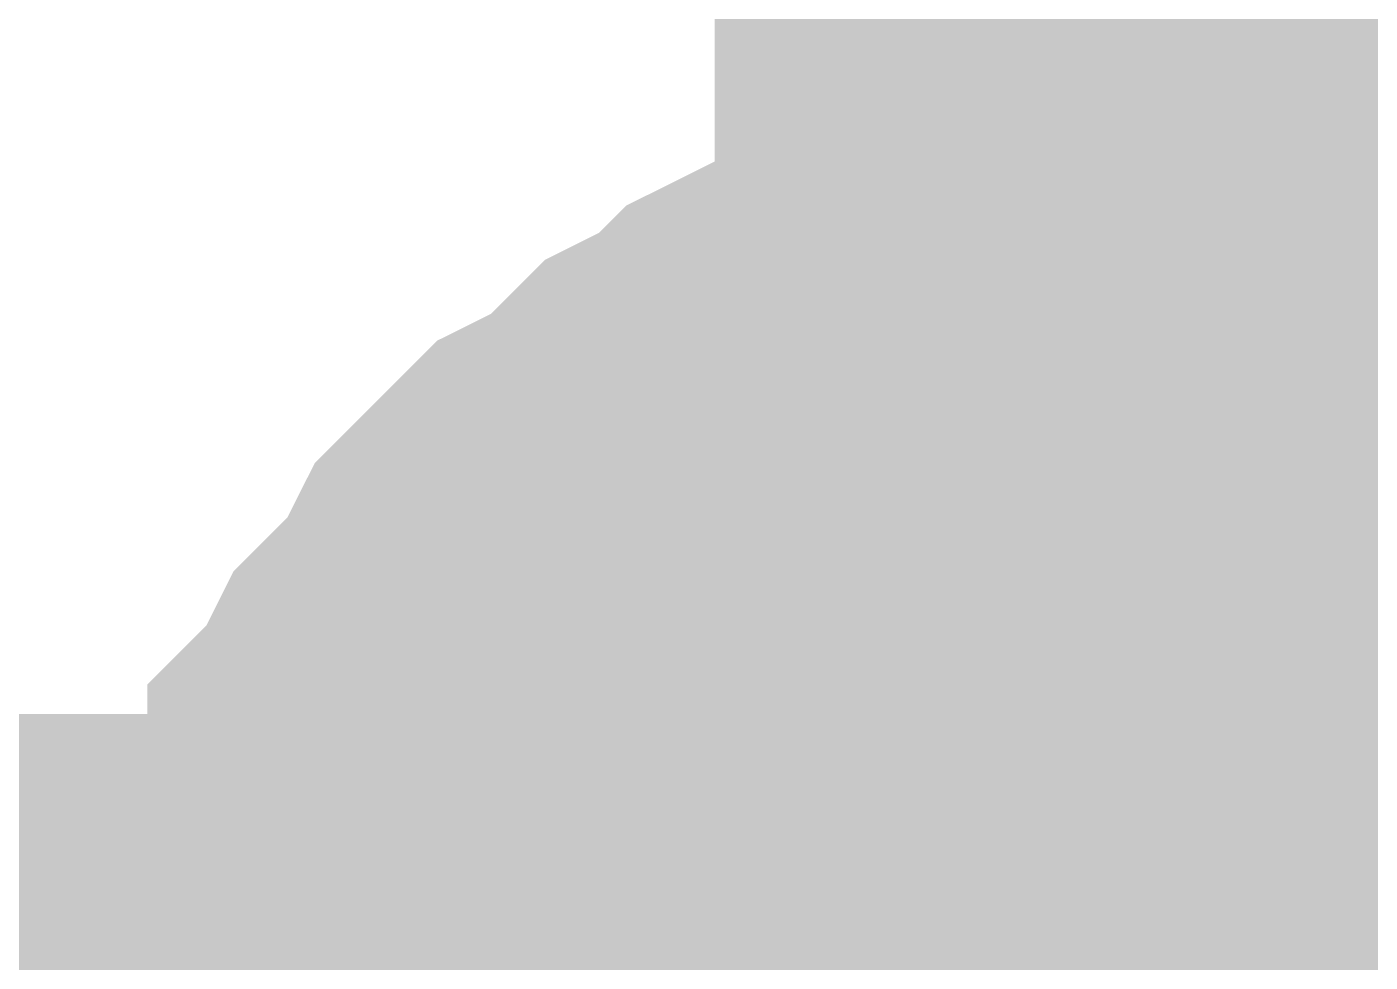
# Model space of a CAD drawing. Header units: inches. Extents: x 0 to 841, y 0 to 594.
# Drawn here: x 516.549 to 517.665, y 402.659 to 403.436 of the extents above; entities that cross this region are included whole.
import ezdxf

# ---------------------------------------------------------------- set-up
doc = ezdxf.new("R2010")
doc.units = ezdxf.units.IN
doc.layers.add('Sheet', color=255, linetype='Continuous')

msp = doc.modelspace()

# ---------------------------------------------------------------- linework, layer by layer
at = {"layer": 'Sheet'}
for points in [[(505.0087, 417.4934, 0.7493, 0.7493, 0), (517.4953, 417.4934, 0.7493, 0.7493, 0), (517.4953, 402.4907, 0.7493, 0.7493, 0)], [(516.7317, 402.4907, 0.2997, 0.2997, 0), (516.7317, 402.5356, 0.2997, 0.2997, 0), (516.7317, 402.5805, 0.2997, 0.2997, 0), (516.7317, 402.603, 0.2997, 0.2997, 0), (516.7542, 402.6479, 0.2997, 0.2997, 0), (516.7542, 402.6928, 0.2997, 0.2997, 0), (516.7766, 402.7153, 0.2997, 0.2997, 0), (516.7766, 402.7602, 0.2997, 0.2997, 0), (516.7991, 402.7827, 0.2997, 0.2997, 0), (516.7991, 402.8276, 0.2997, 0.2997, 0), (516.8215, 402.85, 0.2997, 0.2997, 0), (516.844, 402.895, 0.2997, 0.2997, 0), (516.8665, 402.9174, 0.2997, 0.2997, 0), (516.8889, 402.9399, 0.2997, 0.2997, 0), (516.9114, 402.9848, 0.2997, 0.2997, 0), (516.9338, 403.0073, 0.2997, 0.2997, 0), (516.9563, 403.0297, 0.2997, 0.2997, 0), (516.9787, 403.0522, 0.2997, 0.2997, 0), (517.0237, 403.0746, 0.2997, 0.2997, 0), (517.0461, 403.0971, 0.2997, 0.2997, 0), (517.0686, 403.1196, 0.2997, 0.2997, 0), (517.1135, 403.142, 0.2997, 0.2997, 0), (517.1359, 403.1645, 0.2997, 0.2997, 0), (517.1809, 403.1869, 0.2997, 0.2997, 0), (517.2033, 403.1869, 0.2997, 0.2997, 0), (517.2482, 403.2094, 0.2997, 0.2997, 0), (517.2707, 403.2094, 0.2997, 0.2997, 0), (517.3156, 403.2319, 0.2997, 0.2997, 0), (517.3381, 403.2319, 0.2997, 0.2997, 0), (517.383, 403.2543, 0.2997, 0.2997, 0), (517.4279, 403.2543, 0.2997, 0.2997, 0), (517.4504, 403.2543, 0.2997, 0.2997, 0), (517.4953, 403.2543, 0.2997, 0.2997, 0)], [(516.7317, 402.4907, 0.2997, 0.2997, 0), (516.7317, 402.5356, 0.2997, 0.2997, 0), (516.7317, 402.5805, 0.2997, 0.2997, 0), (516.7317, 402.603, 0.2997, 0.2997, 0), (516.7542, 402.6479, 0.2997, 0.2997, 0), (516.7542, 402.6928, 0.2997, 0.2997, 0), (516.7766, 402.7153, 0.2997, 0.2997, 0), (516.7766, 402.7602, 0.2997, 0.2997, 0), (516.7991, 402.7827, 0.2997, 0.2997, 0), (516.7991, 402.8276, 0.2997, 0.2997, 0), (516.8215, 402.85, 0.2997, 0.2997, 0), (516.844, 402.895, 0.2997, 0.2997, 0), (516.8665, 402.9174, 0.2997, 0.2997, 0), (516.8889, 402.9399, 0.2997, 0.2997, 0), (516.9114, 402.9848, 0.2997, 0.2997, 0), (516.9338, 403.0073, 0.2997, 0.2997, 0), (516.9563, 403.0297, 0.2997, 0.2997, 0), (516.9787, 403.0522, 0.2997, 0.2997, 0), (517.0237, 403.0746, 0.2997, 0.2997, 0), (517.0461, 403.0971, 0.2997, 0.2997, 0), (517.0686, 403.1196, 0.2997, 0.2997, 0), (517.1135, 403.142, 0.2997, 0.2997, 0), (517.1359, 403.1645, 0.2997, 0.2997, 0), (517.1809, 403.1869, 0.2997, 0.2997, 0), (517.2033, 403.1869, 0.2997, 0.2997, 0), (517.2482, 403.2094, 0.2997, 0.2997, 0), (517.2707, 403.2094, 0.2997, 0.2997, 0), (517.3156, 403.2319, 0.2997, 0.2997, 0), (517.3381, 403.2319, 0.2997, 0.2997, 0), (517.383, 403.2543, 0.2997, 0.2997, 0), (517.4279, 403.2543, 0.2997, 0.2997, 0), (517.4504, 403.2543, 0.2997, 0.2997, 0), (517.4953, 403.2543, 0.2997, 0.2997, 0)], [(516.7317, 402.4907, 0.2997, 0.2997, 0), (516.7317, 402.5356, 0.2997, 0.2997, 0), (516.7317, 402.5805, 0.2997, 0.2997, 0), (516.7317, 402.603, 0.2997, 0.2997, 0), (516.7542, 402.6479, 0.2997, 0.2997, 0), (516.7542, 402.6928, 0.2997, 0.2997, 0), (516.7766, 402.7153, 0.2997, 0.2997, 0), (516.7766, 402.7602, 0.2997, 0.2997, 0), (516.7991, 402.7827, 0.2997, 0.2997, 0), (516.7991, 402.8276, 0.2997, 0.2997, 0), (516.8215, 402.85, 0.2997, 0.2997, 0), (516.844, 402.895, 0.2997, 0.2997, 0), (516.8665, 402.9174, 0.2997, 0.2997, 0), (516.8889, 402.9399, 0.2997, 0.2997, 0), (516.9114, 402.9848, 0.2997, 0.2997, 0), (516.9338, 403.0073, 0.2997, 0.2997, 0), (516.9563, 403.0297, 0.2997, 0.2997, 0), (516.9787, 403.0522, 0.2997, 0.2997, 0), (517.0237, 403.0746, 0.2997, 0.2997, 0), (517.0461, 403.0971, 0.2997, 0.2997, 0), (517.0686, 403.1196, 0.2997, 0.2997, 0), (517.1135, 403.142, 0.2997, 0.2997, 0), (517.1359, 403.1645, 0.2997, 0.2997, 0), (517.1809, 403.1869, 0.2997, 0.2997, 0), (517.2033, 403.1869, 0.2997, 0.2997, 0), (517.2482, 403.2094, 0.2997, 0.2997, 0), (517.2707, 403.2094, 0.2997, 0.2997, 0), (517.3156, 403.2319, 0.2997, 0.2997, 0), (517.3381, 403.2319, 0.2997, 0.2997, 0), (517.383, 403.2543, 0.2997, 0.2997, 0), (517.4279, 403.2543, 0.2997, 0.2997, 0), (517.4504, 403.2543, 0.2997, 0.2997, 0), (517.4953, 403.2543, 0.2997, 0.2997, 0)], [(516.7317, 402.4907, 0.2997, 0.2997, 0), (516.7317, 402.5356, 0.2997, 0.2997, 0), (516.7317, 402.5805, 0.2997, 0.2997, 0), (516.7317, 402.603, 0.2997, 0.2997, 0), (516.7542, 402.6479, 0.2997, 0.2997, 0), (516.7542, 402.6928, 0.2997, 0.2997, 0), (516.7766, 402.7153, 0.2997, 0.2997, 0), (516.7766, 402.7602, 0.2997, 0.2997, 0), (516.7991, 402.7827, 0.2997, 0.2997, 0), (516.7991, 402.8276, 0.2997, 0.2997, 0), (516.8215, 402.85, 0.2997, 0.2997, 0), (516.844, 402.895, 0.2997, 0.2997, 0), (516.8665, 402.9174, 0.2997, 0.2997, 0), (516.8889, 402.9399, 0.2997, 0.2997, 0), (516.9114, 402.9848, 0.2997, 0.2997, 0), (516.9338, 403.0073, 0.2997, 0.2997, 0), (516.9563, 403.0297, 0.2997, 0.2997, 0), (516.9787, 403.0522, 0.2997, 0.2997, 0), (517.0237, 403.0746, 0.2997, 0.2997, 0), (517.0461, 403.0971, 0.2997, 0.2997, 0), (517.0686, 403.1196, 0.2997, 0.2997, 0), (517.1135, 403.142, 0.2997, 0.2997, 0), (517.1359, 403.1645, 0.2997, 0.2997, 0), (517.1809, 403.1869, 0.2997, 0.2997, 0), (517.2033, 403.1869, 0.2997, 0.2997, 0), (517.2482, 403.2094, 0.2997, 0.2997, 0), (517.2707, 403.2094, 0.2997, 0.2997, 0), (517.3156, 403.2319, 0.2997, 0.2997, 0), (517.3381, 403.2319, 0.2997, 0.2997, 0), (517.383, 403.2543, 0.2997, 0.2997, 0), (517.4279, 403.2543, 0.2997, 0.2997, 0), (517.4504, 403.2543, 0.2997, 0.2997, 0), (517.4953, 403.2543, 0.2997, 0.2997, 0)], [(517.4953, 403.2543, 0.2997, 0.2997, 0), (517.4953, 403.2543, 0.2997, 0.2997, 0)], [(517.4953, 403.2543, 0.2997, 0.2997, 0), (517.5402, 403.2543, 0.2997, 0.2997, 0), (517.5851, 403.2543, 0.2997, 0.2997, 0), (517.6076, 403.2543, 0.2997, 0.2997, 0), (517.6525, 403.2319, 0.2997, 0.2997, 0), (517.6974, 403.2319, 0.2997, 0.2997, 0), (517.7199, 403.2094, 0.2997, 0.2997, 0), (517.7648, 403.2094, 0.2997, 0.2997, 0), (517.7872, 403.1869, 0.2997, 0.2997, 0), (517.8321, 403.1869, 0.2997, 0.2997, 0)], [(517.4953, 403.2543, 0.2997, 0.2997, 0), (517.4953, 403.2543, 0.2997, 0.2997, 0)], [(517.4953, 403.2543, 0.2997, 0.2997, 0), (517.5402, 403.2543, 0.2997, 0.2997, 0), (517.5851, 403.2543, 0.2997, 0.2997, 0), (517.6076, 403.2543, 0.2997, 0.2997, 0), (517.6525, 403.2319, 0.2997, 0.2997, 0), (517.6974, 403.2319, 0.2997, 0.2997, 0), (517.7199, 403.2094, 0.2997, 0.2997, 0), (517.7648, 403.2094, 0.2997, 0.2997, 0), (517.7872, 403.1869, 0.2997, 0.2997, 0), (517.8321, 403.1869, 0.2997, 0.2997, 0)], [(517.4953, 403.2543, 0.2997, 0.2997, 0), (517.4953, 403.2543, 0.2997, 0.2997, 0)], [(517.4953, 403.2543, 0.2997, 0.2997, 0), (517.5402, 403.2543, 0.2997, 0.2997, 0), (517.5851, 403.2543, 0.2997, 0.2997, 0), (517.6076, 403.2543, 0.2997, 0.2997, 0), (517.6525, 403.2319, 0.2997, 0.2997, 0), (517.6974, 403.2319, 0.2997, 0.2997, 0), (517.7199, 403.2094, 0.2997, 0.2997, 0), (517.7648, 403.2094, 0.2997, 0.2997, 0), (517.7872, 403.1869, 0.2997, 0.2997, 0), (517.8321, 403.1869, 0.2997, 0.2997, 0)], [(517.4953, 403.2543, 0.2997, 0.2997, 0), (517.4953, 403.2543, 0.2997, 0.2997, 0)], [(517.4953, 403.2543, 0.2997, 0.2997, 0), (517.5402, 403.2543, 0.2997, 0.2997, 0), (517.5851, 403.2543, 0.2997, 0.2997, 0), (517.6076, 403.2543, 0.2997, 0.2997, 0), (517.6525, 403.2319, 0.2997, 0.2997, 0), (517.6974, 403.2319, 0.2997, 0.2997, 0), (517.7199, 403.2094, 0.2997, 0.2997, 0), (517.7648, 403.2094, 0.2997, 0.2997, 0), (517.7872, 403.1869, 0.2997, 0.2997, 0), (517.8321, 403.1869, 0.2997, 0.2997, 0)], [(516.7317, 402.603, 0.0991, 0.0991, 0), (516.7542, 402.6479, 0.0991, 0.0991, 0), (516.7542, 402.6928, 0.0991, 0.0991, 0), (516.7766, 402.7153, 0.0991, 0.0991, 0), (516.7766, 402.7602, 0.0991, 0.0991, 0), (516.7991, 402.7827, 0.0991, 0.0991, 0), (516.7991, 402.8276, 0.0991, 0.0991, 0), (516.8215, 402.85, 0.0991, 0.0991, 0), (516.844, 402.895, 0.0991, 0.0991, 0), (516.8665, 402.9174, 0.0991, 0.0991, 0), (516.8889, 402.9399, 0.0991, 0.0991, 0), (516.9114, 402.9848, 0.0991, 0.0991, 0), (516.9338, 403.0073, 0.0991, 0.0991, 0), (516.9563, 403.0297, 0.0991, 0.0991, 0), (516.9787, 403.0522, 0.0991, 0.0991, 0), (517.0237, 403.0746, 0.0991, 0.0991, 0), (517.0461, 403.0971, 0.0991, 0.0991, 0), (517.0686, 403.1196, 0.0991, 0.0991, 0), (517.1135, 403.142, 0.0991, 0.0991, 0), (517.1359, 403.1645, 0.0991, 0.0991, 0), (517.1809, 403.1869, 0.0991, 0.0991, 0), (517.2033, 403.1869, 0.0991, 0.0991, 0), (517.2482, 403.2094, 0.0991, 0.0991, 0), (517.2707, 403.2094, 0.0991, 0.0991, 0), (517.3156, 403.2319, 0.0991, 0.0991, 0), (517.3381, 403.2319, 0.0991, 0.0991, 0), (517.383, 403.2543, 0.0991, 0.0991, 0), (517.4279, 403.2543, 0.0991, 0.0991, 0), (517.4504, 403.2543, 0.0991, 0.0991, 0), (517.4953, 403.2543, 0.0991, 0.0991, 0)], [(516.7317, 402.603, 0.0991, 0.0991, 0), (516.7542, 402.6479, 0.0991, 0.0991, 0), (516.7542, 402.6928, 0.0991, 0.0991, 0), (516.7766, 402.7153, 0.0991, 0.0991, 0), (516.7766, 402.7602, 0.0991, 0.0991, 0), (516.7991, 402.7827, 0.0991, 0.0991, 0), (516.7991, 402.8276, 0.0991, 0.0991, 0), (516.8215, 402.85, 0.0991, 0.0991, 0), (516.844, 402.895, 0.0991, 0.0991, 0), (516.8665, 402.9174, 0.0991, 0.0991, 0), (516.8889, 402.9399, 0.0991, 0.0991, 0), (516.9114, 402.9848, 0.0991, 0.0991, 0), (516.9338, 403.0073, 0.0991, 0.0991, 0), (516.9563, 403.0297, 0.0991, 0.0991, 0), (516.9787, 403.0522, 0.0991, 0.0991, 0), (517.0237, 403.0746, 0.0991, 0.0991, 0), (517.0461, 403.0971, 0.0991, 0.0991, 0), (517.0686, 403.1196, 0.0991, 0.0991, 0), (517.1135, 403.142, 0.0991, 0.0991, 0), (517.1359, 403.1645, 0.0991, 0.0991, 0), (517.1809, 403.1869, 0.0991, 0.0991, 0), (517.2033, 403.1869, 0.0991, 0.0991, 0), (517.2482, 403.2094, 0.0991, 0.0991, 0), (517.2707, 403.2094, 0.0991, 0.0991, 0), (517.3156, 403.2319, 0.0991, 0.0991, 0), (517.3381, 403.2319, 0.0991, 0.0991, 0), (517.383, 403.2543, 0.0991, 0.0991, 0), (517.4279, 403.2543, 0.0991, 0.0991, 0), (517.4504, 403.2543, 0.0991, 0.0991, 0), (517.4953, 403.2543, 0.0991, 0.0991, 0)], [(516.7317, 402.603, 0.0991, 0.0991, 0), (516.7542, 402.6479, 0.0991, 0.0991, 0), (516.7542, 402.6928, 0.0991, 0.0991, 0), (516.7766, 402.7153, 0.0991, 0.0991, 0), (516.7766, 402.7602, 0.0991, 0.0991, 0), (516.7991, 402.7827, 0.0991, 0.0991, 0), (516.7991, 402.8276, 0.0991, 0.0991, 0), (516.8215, 402.85, 0.0991, 0.0991, 0), (516.844, 402.895, 0.0991, 0.0991, 0), (516.8665, 402.9174, 0.0991, 0.0991, 0), (516.8889, 402.9399, 0.0991, 0.0991, 0), (516.9114, 402.9848, 0.0991, 0.0991, 0), (516.9338, 403.0073, 0.0991, 0.0991, 0), (516.9563, 403.0297, 0.0991, 0.0991, 0), (516.9787, 403.0522, 0.0991, 0.0991, 0), (517.0237, 403.0746, 0.0991, 0.0991, 0), (517.0461, 403.0971, 0.0991, 0.0991, 0), (517.0686, 403.1196, 0.0991, 0.0991, 0), (517.1135, 403.142, 0.0991, 0.0991, 0), (517.1359, 403.1645, 0.0991, 0.0991, 0), (517.1809, 403.1869, 0.0991, 0.0991, 0), (517.2033, 403.1869, 0.0991, 0.0991, 0), (517.2482, 403.2094, 0.0991, 0.0991, 0), (517.2707, 403.2094, 0.0991, 0.0991, 0), (517.3156, 403.2319, 0.0991, 0.0991, 0), (517.3381, 403.2319, 0.0991, 0.0991, 0), (517.383, 403.2543, 0.0991, 0.0991, 0), (517.4279, 403.2543, 0.0991, 0.0991, 0), (517.4504, 403.2543, 0.0991, 0.0991, 0), (517.4953, 403.2543, 0.0991, 0.0991, 0)], [(516.7317, 402.603, 0.0991, 0.0991, 0), (516.7542, 402.6479, 0.0991, 0.0991, 0), (516.7542, 402.6928, 0.0991, 0.0991, 0), (516.7766, 402.7153, 0.0991, 0.0991, 0), (516.7766, 402.7602, 0.0991, 0.0991, 0), (516.7991, 402.7827, 0.0991, 0.0991, 0), (516.7991, 402.8276, 0.0991, 0.0991, 0), (516.8215, 402.85, 0.0991, 0.0991, 0), (516.844, 402.895, 0.0991, 0.0991, 0), (516.8665, 402.9174, 0.0991, 0.0991, 0), (516.8889, 402.9399, 0.0991, 0.0991, 0), (516.9114, 402.9848, 0.0991, 0.0991, 0), (516.9338, 403.0073, 0.0991, 0.0991, 0), (516.9563, 403.0297, 0.0991, 0.0991, 0), (516.9787, 403.0522, 0.0991, 0.0991, 0), (517.0237, 403.0746, 0.0991, 0.0991, 0), (517.0461, 403.0971, 0.0991, 0.0991, 0), (517.0686, 403.1196, 0.0991, 0.0991, 0), (517.1135, 403.142, 0.0991, 0.0991, 0), (517.1359, 403.1645, 0.0991, 0.0991, 0), (517.1809, 403.1869, 0.0991, 0.0991, 0), (517.2033, 403.1869, 0.0991, 0.0991, 0), (517.2482, 403.2094, 0.0991, 0.0991, 0), (517.2707, 403.2094, 0.0991, 0.0991, 0), (517.3156, 403.2319, 0.0991, 0.0991, 0), (517.3381, 403.2319, 0.0991, 0.0991, 0), (517.383, 403.2543, 0.0991, 0.0991, 0), (517.4279, 403.2543, 0.0991, 0.0991, 0), (517.4504, 403.2543, 0.0991, 0.0991, 0), (517.4953, 403.2543, 0.0991, 0.0991, 0)], [(517.4953, 403.2543, 0.0991, 0.0991, 0), (517.4953, 403.2543, 0.0991, 0.0991, 0)], [(517.4953, 403.2543, 0.0991, 0.0991, 0), (517.5402, 403.2543, 0.0991, 0.0991, 0), (517.5851, 403.2543, 0.0991, 0.0991, 0), (517.6076, 403.2543, 0.0991, 0.0991, 0), (517.6525, 403.2319, 0.0991, 0.0991, 0), (517.6974, 403.2319, 0.0991, 0.0991, 0), (517.7199, 403.2094, 0.0991, 0.0991, 0)], [(517.4953, 403.2543, 0.0991, 0.0991, 0), (517.4953, 403.2543, 0.0991, 0.0991, 0)], [(517.4953, 403.2543, 0.0991, 0.0991, 0), (517.5402, 403.2543, 0.0991, 0.0991, 0), (517.5851, 403.2543, 0.0991, 0.0991, 0), (517.6076, 403.2543, 0.0991, 0.0991, 0), (517.6525, 403.2319, 0.0991, 0.0991, 0), (517.6974, 403.2319, 0.0991, 0.0991, 0), (517.7199, 403.2094, 0.0991, 0.0991, 0)], [(517.4953, 403.2543, 0.0991, 0.0991, 0), (517.4953, 403.2543, 0.0991, 0.0991, 0)], [(517.4953, 403.2543, 0.0991, 0.0991, 0), (517.5402, 403.2543, 0.0991, 0.0991, 0), (517.5851, 403.2543, 0.0991, 0.0991, 0), (517.6076, 403.2543, 0.0991, 0.0991, 0), (517.6525, 403.2319, 0.0991, 0.0991, 0), (517.6974, 403.2319, 0.0991, 0.0991, 0), (517.7199, 403.2094, 0.0991, 0.0991, 0)], [(517.4953, 403.2543, 0.0991, 0.0991, 0), (517.4953, 403.2543, 0.0991, 0.0991, 0)], [(517.4953, 403.2543, 0.0991, 0.0991, 0), (517.5402, 403.2543, 0.0991, 0.0991, 0), (517.5851, 403.2543, 0.0991, 0.0991, 0), (517.6076, 403.2543, 0.0991, 0.0991, 0), (517.6525, 403.2319, 0.0991, 0.0991, 0), (517.6974, 403.2319, 0.0991, 0.0991, 0), (517.7199, 403.2094, 0.0991, 0.0991, 0)], [(517.0012, 402.4907, 0.2997, 0.2997, 0), (517.0012, 402.5132, 0.2997, 0.2997, 0), (517.0012, 402.5356, 0.2997, 0.2997, 0), (517.0012, 402.5581, 0.2997, 0.2997, 0), (517.0012, 402.5805, 0.2997, 0.2997, 0), (517.0237, 402.6255, 0.2997, 0.2997, 0), (517.0237, 402.6479, 0.2997, 0.2997, 0), (517.0237, 402.6704, 0.2997, 0.2997, 0), (517.0461, 402.6928, 0.2997, 0.2997, 0), (517.0461, 402.7153, 0.2997, 0.2997, 0), (517.0686, 402.7378, 0.2997, 0.2997, 0), (517.0686, 402.7602, 0.2997, 0.2997, 0), (517.091, 402.7827, 0.2997, 0.2997, 0), (517.091, 402.7827, 0.2997, 0.2997, 0), (517.1135, 402.8051, 0.2997, 0.2997, 0), (517.1359, 402.8276, 0.2997, 0.2997, 0), (517.1584, 402.85, 0.2997, 0.2997, 0), (517.1584, 402.8725, 0.2997, 0.2997, 0), (517.1809, 402.895, 0.2997, 0.2997, 0), (517.2033, 402.895, 0.2997, 0.2997, 0), (517.2258, 402.9174, 0.2997, 0.2997, 0), (517.2482, 402.9399, 0.2997, 0.2997, 0), (517.2707, 402.9399, 0.2997, 0.2997, 0), (517.2932, 402.9623, 0.2997, 0.2997, 0), (517.2932, 402.9623, 0.2997, 0.2997, 0), (517.3156, 402.9848, 0.2997, 0.2997, 0), (517.3605, 402.9848, 0.2997, 0.2997, 0), (517.383, 402.9848, 0.2997, 0.2997, 0), (517.4054, 403.0073, 0.2997, 0.2997, 0), (517.4279, 403.0073, 0.2997, 0.2997, 0), (517.4504, 403.0073, 0.2997, 0.2997, 0), (517.4728, 403.0073, 0.2997, 0.2997, 0), (517.4953, 403.0073, 0.2997, 0.2997, 0)], [(517.0012, 402.4907, 0.2997, 0.2997, 0), (517.0012, 402.5132, 0.2997, 0.2997, 0), (517.0012, 402.5356, 0.2997, 0.2997, 0), (517.0012, 402.5581, 0.2997, 0.2997, 0), (517.0012, 402.5805, 0.2997, 0.2997, 0), (517.0237, 402.6255, 0.2997, 0.2997, 0), (517.0237, 402.6479, 0.2997, 0.2997, 0), (517.0237, 402.6704, 0.2997, 0.2997, 0), (517.0461, 402.6928, 0.2997, 0.2997, 0), (517.0461, 402.7153, 0.2997, 0.2997, 0), (517.0686, 402.7378, 0.2997, 0.2997, 0), (517.0686, 402.7602, 0.2997, 0.2997, 0), (517.091, 402.7827, 0.2997, 0.2997, 0), (517.091, 402.7827, 0.2997, 0.2997, 0), (517.1135, 402.8051, 0.2997, 0.2997, 0), (517.1359, 402.8276, 0.2997, 0.2997, 0), (517.1584, 402.85, 0.2997, 0.2997, 0), (517.1584, 402.8725, 0.2997, 0.2997, 0), (517.1809, 402.895, 0.2997, 0.2997, 0), (517.2033, 402.895, 0.2997, 0.2997, 0), (517.2258, 402.9174, 0.2997, 0.2997, 0), (517.2482, 402.9399, 0.2997, 0.2997, 0), (517.2707, 402.9399, 0.2997, 0.2997, 0), (517.2932, 402.9623, 0.2997, 0.2997, 0), (517.2932, 402.9623, 0.2997, 0.2997, 0), (517.3156, 402.9848, 0.2997, 0.2997, 0), (517.3605, 402.9848, 0.2997, 0.2997, 0), (517.383, 402.9848, 0.2997, 0.2997, 0), (517.4054, 403.0073, 0.2997, 0.2997, 0), (517.4279, 403.0073, 0.2997, 0.2997, 0), (517.4504, 403.0073, 0.2997, 0.2997, 0), (517.4728, 403.0073, 0.2997, 0.2997, 0), (517.4953, 403.0073, 0.2997, 0.2997, 0)], [(517.0012, 402.4907, 0.2997, 0.2997, 0), (517.0012, 402.5132, 0.2997, 0.2997, 0), (517.0012, 402.5356, 0.2997, 0.2997, 0), (517.0012, 402.5581, 0.2997, 0.2997, 0), (517.0012, 402.5805, 0.2997, 0.2997, 0), (517.0237, 402.6255, 0.2997, 0.2997, 0), (517.0237, 402.6479, 0.2997, 0.2997, 0), (517.0237, 402.6704, 0.2997, 0.2997, 0), (517.0461, 402.6928, 0.2997, 0.2997, 0), (517.0461, 402.7153, 0.2997, 0.2997, 0), (517.0686, 402.7378, 0.2997, 0.2997, 0), (517.0686, 402.7602, 0.2997, 0.2997, 0), (517.091, 402.7827, 0.2997, 0.2997, 0), (517.091, 402.7827, 0.2997, 0.2997, 0), (517.1135, 402.8051, 0.2997, 0.2997, 0), (517.1359, 402.8276, 0.2997, 0.2997, 0), (517.1584, 402.85, 0.2997, 0.2997, 0), (517.1584, 402.8725, 0.2997, 0.2997, 0), (517.1809, 402.895, 0.2997, 0.2997, 0), (517.2033, 402.895, 0.2997, 0.2997, 0), (517.2258, 402.9174, 0.2997, 0.2997, 0), (517.2482, 402.9399, 0.2997, 0.2997, 0), (517.2707, 402.9399, 0.2997, 0.2997, 0), (517.2932, 402.9623, 0.2997, 0.2997, 0), (517.2932, 402.9623, 0.2997, 0.2997, 0), (517.3156, 402.9848, 0.2997, 0.2997, 0), (517.3605, 402.9848, 0.2997, 0.2997, 0), (517.383, 402.9848, 0.2997, 0.2997, 0), (517.4054, 403.0073, 0.2997, 0.2997, 0), (517.4279, 403.0073, 0.2997, 0.2997, 0), (517.4504, 403.0073, 0.2997, 0.2997, 0), (517.4728, 403.0073, 0.2997, 0.2997, 0), (517.4953, 403.0073, 0.2997, 0.2997, 0)], [(517.4953, 403.0073, 0.2997, 0.2997, 0), (517.4953, 403.0073, 0.2997, 0.2997, 0)], [(517.4953, 403.0073, 0.2997, 0.2997, 0), (517.5177, 403.0073, 0.2997, 0.2997, 0), (517.5402, 403.0073, 0.2997, 0.2997, 0), (517.5851, 403.0073, 0.2997, 0.2997, 0), (517.6076, 403.0073, 0.2997, 0.2997, 0), (517.63, 402.9848, 0.2997, 0.2997, 0), (517.6525, 402.9848, 0.2997, 0.2997, 0), (517.6749, 402.9848, 0.2997, 0.2997, 0), (517.6974, 402.9623, 0.2997, 0.2997, 0), (517.7199, 402.9623, 0.2997, 0.2997, 0), (517.7423, 402.9399, 0.2997, 0.2997, 0), (517.7648, 402.9399, 0.2997, 0.2997, 0), (517.7872, 402.9174, 0.2997, 0.2997, 0), (517.8097, 402.895, 0.2997, 0.2997, 0), (517.8321, 402.895, 0.2997, 0.2997, 0)], [(517.4953, 403.0073, 0.2997, 0.2997, 0), (517.4953, 403.0073, 0.2997, 0.2997, 0)], [(517.4953, 403.0073, 0.2997, 0.2997, 0), (517.5177, 403.0073, 0.2997, 0.2997, 0), (517.5402, 403.0073, 0.2997, 0.2997, 0), (517.5851, 403.0073, 0.2997, 0.2997, 0), (517.6076, 403.0073, 0.2997, 0.2997, 0), (517.63, 402.9848, 0.2997, 0.2997, 0), (517.6525, 402.9848, 0.2997, 0.2997, 0), (517.6749, 402.9848, 0.2997, 0.2997, 0), (517.6974, 402.9623, 0.2997, 0.2997, 0), (517.7199, 402.9623, 0.2997, 0.2997, 0), (517.7423, 402.9399, 0.2997, 0.2997, 0), (517.7648, 402.9399, 0.2997, 0.2997, 0), (517.7872, 402.9174, 0.2997, 0.2997, 0), (517.8097, 402.895, 0.2997, 0.2997, 0), (517.8321, 402.895, 0.2997, 0.2997, 0)], [(517.4953, 403.0073, 0.2997, 0.2997, 0), (517.4953, 403.0073, 0.2997, 0.2997, 0)], [(517.4953, 403.0073, 0.2997, 0.2997, 0), (517.5177, 403.0073, 0.2997, 0.2997, 0), (517.5402, 403.0073, 0.2997, 0.2997, 0), (517.5851, 403.0073, 0.2997, 0.2997, 0), (517.6076, 403.0073, 0.2997, 0.2997, 0), (517.63, 402.9848, 0.2997, 0.2997, 0), (517.6525, 402.9848, 0.2997, 0.2997, 0), (517.6749, 402.9848, 0.2997, 0.2997, 0), (517.6974, 402.9623, 0.2997, 0.2997, 0), (517.7199, 402.9623, 0.2997, 0.2997, 0), (517.7423, 402.9399, 0.2997, 0.2997, 0), (517.7648, 402.9399, 0.2997, 0.2997, 0), (517.7872, 402.9174, 0.2997, 0.2997, 0), (517.8097, 402.895, 0.2997, 0.2997, 0), (517.8321, 402.895, 0.2997, 0.2997, 0)], [(517.0012, 402.5805, 0.0991, 0.0991, 0), (517.0237, 402.6255, 0.0991, 0.0991, 0), (517.0237, 402.6479, 0.0991, 0.0991, 0), (517.0237, 402.6704, 0.0991, 0.0991, 0), (517.0461, 402.6928, 0.0991, 0.0991, 0), (517.0461, 402.7153, 0.0991, 0.0991, 0), (517.0686, 402.7378, 0.0991, 0.0991, 0), (517.0686, 402.7602, 0.0991, 0.0991, 0), (517.091, 402.7827, 0.0991, 0.0991, 0), (517.091, 402.7827, 0.0991, 0.0991, 0), (517.1135, 402.8051, 0.0991, 0.0991, 0), (517.1359, 402.8276, 0.0991, 0.0991, 0), (517.1584, 402.85, 0.0991, 0.0991, 0), (517.1584, 402.8725, 0.0991, 0.0991, 0), (517.1809, 402.895, 0.0991, 0.0991, 0), (517.2033, 402.895, 0.0991, 0.0991, 0), (517.2258, 402.9174, 0.0991, 0.0991, 0), (517.2482, 402.9399, 0.0991, 0.0991, 0), (517.2707, 402.9399, 0.0991, 0.0991, 0), (517.2932, 402.9623, 0.0991, 0.0991, 0), (517.2932, 402.9623, 0.0991, 0.0991, 0), (517.3156, 402.9848, 0.0991, 0.0991, 0), (517.3605, 402.9848, 0.0991, 0.0991, 0), (517.383, 402.9848, 0.0991, 0.0991, 0), (517.4054, 403.0073, 0.0991, 0.0991, 0), (517.4279, 403.0073, 0.0991, 0.0991, 0), (517.4504, 403.0073, 0.0991, 0.0991, 0), (517.4728, 403.0073, 0.0991, 0.0991, 0), (517.4953, 403.0073, 0.0991, 0.0991, 0)], [(517.0012, 402.5805, 0.0991, 0.0991, 0), (517.0237, 402.6255, 0.0991, 0.0991, 0), (517.0237, 402.6479, 0.0991, 0.0991, 0), (517.0237, 402.6704, 0.0991, 0.0991, 0), (517.0461, 402.6928, 0.0991, 0.0991, 0), (517.0461, 402.7153, 0.0991, 0.0991, 0), (517.0686, 402.7378, 0.0991, 0.0991, 0), (517.0686, 402.7602, 0.0991, 0.0991, 0), (517.091, 402.7827, 0.0991, 0.0991, 0), (517.091, 402.7827, 0.0991, 0.0991, 0), (517.1135, 402.8051, 0.0991, 0.0991, 0), (517.1359, 402.8276, 0.0991, 0.0991, 0), (517.1584, 402.85, 0.0991, 0.0991, 0), (517.1584, 402.8725, 0.0991, 0.0991, 0), (517.1809, 402.895, 0.0991, 0.0991, 0), (517.2033, 402.895, 0.0991, 0.0991, 0), (517.2258, 402.9174, 0.0991, 0.0991, 0), (517.2482, 402.9399, 0.0991, 0.0991, 0), (517.2707, 402.9399, 0.0991, 0.0991, 0), (517.2932, 402.9623, 0.0991, 0.0991, 0), (517.2932, 402.9623, 0.0991, 0.0991, 0), (517.3156, 402.9848, 0.0991, 0.0991, 0), (517.3605, 402.9848, 0.0991, 0.0991, 0), (517.383, 402.9848, 0.0991, 0.0991, 0), (517.4054, 403.0073, 0.0991, 0.0991, 0), (517.4279, 403.0073, 0.0991, 0.0991, 0), (517.4504, 403.0073, 0.0991, 0.0991, 0), (517.4728, 403.0073, 0.0991, 0.0991, 0), (517.4953, 403.0073, 0.0991, 0.0991, 0)], [(517.0012, 402.5805, 0.0991, 0.0991, 0), (517.0237, 402.6255, 0.0991, 0.0991, 0), (517.0237, 402.6479, 0.0991, 0.0991, 0), (517.0237, 402.6704, 0.0991, 0.0991, 0), (517.0461, 402.6928, 0.0991, 0.0991, 0), (517.0461, 402.7153, 0.0991, 0.0991, 0), (517.0686, 402.7378, 0.0991, 0.0991, 0), (517.0686, 402.7602, 0.0991, 0.0991, 0), (517.091, 402.7827, 0.0991, 0.0991, 0), (517.091, 402.7827, 0.0991, 0.0991, 0), (517.1135, 402.8051, 0.0991, 0.0991, 0), (517.1359, 402.8276, 0.0991, 0.0991, 0), (517.1584, 402.85, 0.0991, 0.0991, 0), (517.1584, 402.8725, 0.0991, 0.0991, 0), (517.1809, 402.895, 0.0991, 0.0991, 0), (517.2033, 402.895, 0.0991, 0.0991, 0), (517.2258, 402.9174, 0.0991, 0.0991, 0), (517.2482, 402.9399, 0.0991, 0.0991, 0), (517.2707, 402.9399, 0.0991, 0.0991, 0), (517.2932, 402.9623, 0.0991, 0.0991, 0), (517.2932, 402.9623, 0.0991, 0.0991, 0), (517.3156, 402.9848, 0.0991, 0.0991, 0), (517.3605, 402.9848, 0.0991, 0.0991, 0), (517.383, 402.9848, 0.0991, 0.0991, 0), (517.4054, 403.0073, 0.0991, 0.0991, 0), (517.4279, 403.0073, 0.0991, 0.0991, 0), (517.4504, 403.0073, 0.0991, 0.0991, 0), (517.4728, 403.0073, 0.0991, 0.0991, 0), (517.4953, 403.0073, 0.0991, 0.0991, 0)], [(517.4953, 403.0073, 0.0991, 0.0991, 0), (517.4953, 403.0073, 0.0991, 0.0991, 0)], [(517.4953, 403.0073, 0.0991, 0.0991, 0), (517.5177, 403.0073, 0.0991, 0.0991, 0), (517.5402, 403.0073, 0.0991, 0.0991, 0), (517.5851, 403.0073, 0.0991, 0.0991, 0), (517.6076, 403.0073, 0.0991, 0.0991, 0), (517.63, 402.9848, 0.0991, 0.0991, 0), (517.6525, 402.9848, 0.0991, 0.0991, 0), (517.6749, 402.9848, 0.0991, 0.0991, 0), (517.6974, 402.9623, 0.0991, 0.0991, 0), (517.7199, 402.9623, 0.0991, 0.0991, 0)], [(517.4953, 403.0073, 0.0991, 0.0991, 0), (517.4953, 403.0073, 0.0991, 0.0991, 0)], [(517.4953, 403.0073, 0.0991, 0.0991, 0), (517.5177, 403.0073, 0.0991, 0.0991, 0), (517.5402, 403.0073, 0.0991, 0.0991, 0), (517.5851, 403.0073, 0.0991, 0.0991, 0), (517.6076, 403.0073, 0.0991, 0.0991, 0), (517.63, 402.9848, 0.0991, 0.0991, 0), (517.6525, 402.9848, 0.0991, 0.0991, 0), (517.6749, 402.9848, 0.0991, 0.0991, 0), (517.6974, 402.9623, 0.0991, 0.0991, 0), (517.7199, 402.9623, 0.0991, 0.0991, 0)], [(517.4953, 403.0073, 0.0991, 0.0991, 0), (517.4953, 403.0073, 0.0991, 0.0991, 0)], [(517.4953, 403.0073, 0.0991, 0.0991, 0), (517.5177, 403.0073, 0.0991, 0.0991, 0), (517.5402, 403.0073, 0.0991, 0.0991, 0), (517.5851, 403.0073, 0.0991, 0.0991, 0), (517.6076, 403.0073, 0.0991, 0.0991, 0), (517.63, 402.9848, 0.0991, 0.0991, 0), (517.6525, 402.9848, 0.0991, 0.0991, 0), (517.6749, 402.9848, 0.0991, 0.0991, 0), (517.6974, 402.9623, 0.0991, 0.0991, 0), (517.7199, 402.9623, 0.0991, 0.0991, 0)], [(512.5096, 402.4907, 0.7493, 0.7493, 0), (517.4953, 402.4907, 0.7493, 0.7493, 0)], [(524.9962, 402.4907, 0.7493, 0.7493, 0), (517.4953, 402.4907, 0.7493, 0.7493, 0)]]:
    msp.add_lwpolyline(points, format="xyseb", dxfattribs=at)
msp.add_lwpolyline([(517.246, 402.5, 0.508, 0.508, 1), (517.754, 402.5, 0.508, 0.508, 1)], format="xyseb", close=True, dxfattribs=at)

doc.saveas('drawing.dxf')
